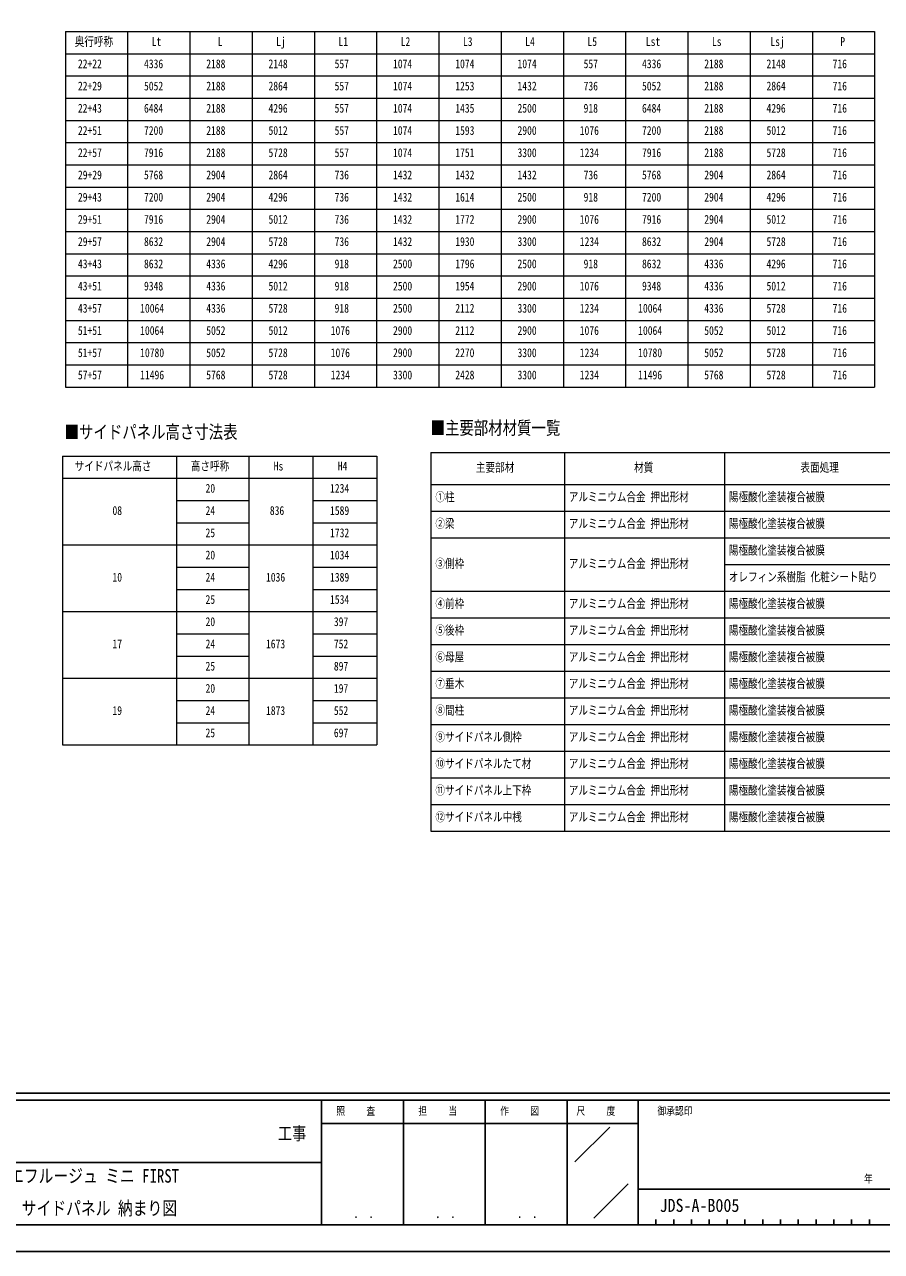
# Model space of a CAD drawing. Units: millimetres, scale not verified. Extents: x -16820 to 16820, y -11880 to 11880.
# Drawn here: x 1840 to 11476, y -11880 to 1921 of the extents above; entities that cross this region are included whole.
import ezdxf
from ezdxf.enums import TextEntityAlignment as Align

# ---------------------------------------------------------------- set-up
doc = ezdxf.new("R2010")
doc.units = ezdxf.units.MM
doc.header["$LTSCALE"] = 40
doc.layers.add('0-1_TABLE1', color=7, linetype='Continuous', lineweight=18)
doc.layers.add('0-2_USER1', color=3, linetype='Continuous')
doc.layers.add('0-7_YKK_ZWAK', color=7, linetype='Continuous')
doc.styles.add('ＭＳ ゴシック', font='')
doc.styles.get('ＭＳ ゴシック').set_extended_font_data('MS Gothic')

msp = doc.modelspace()

# ---------------------------------------------------------------- linework, layer by layer
at = {"layer": '0-1_TABLE1'}
for p, q in [((2298.67, 1842.65), (11398.67, 1842.65)), ((2298.67, 1842.65), (2298.67, -2157.35)), ((2998.67, 1842.65), (2998.67, -2157.35)), ((3698.67, 1842.65), (3698.67, -2157.35)), ((4398.67, 1842.65), (4398.67, -2157.35)), ((5098.67, 1842.65), (5098.67, -2157.35)), ((5798.67, 1842.65), (5798.67, -2157.35)), ((6498.67, 1842.65), (6498.67, -2157.35)), ((7198.67, 1842.65), (7198.67, -2157.35)), ((7898.67, 1842.65), (7898.67, -2157.35)), ((8598.67, 1842.65), (8598.67, -2157.35)), ((9298.67, 1842.65), (9298.67, -2157.35)), ((9998.67, 1842.65), (9998.67, -2157.35)), ((10698.67, 1842.65), (10698.67, -2157.35)), ((11398.67, 1842.65), (11398.67, -2157.35)), ((2298.67, 1592.65), (11398.67, 1592.65)), ((2298.67, 1342.65), (11398.67, 1342.65)), ((2298.67, 1092.65), (11398.67, 1092.65)), ((2298.67, 842.65), (11398.67, 842.65)), ((2298.67, 592.65), (11398.67, 592.65)), ((2298.67, 342.65), (11398.67, 342.65)), ((2298.67, 92.65), (11398.67, 92.65)), ((2298.67, -157.35), (11398.67, -157.35)), ((2298.67, -407.35), (11398.67, -407.35)), ((2298.67, -657.35), (11398.67, -657.35)), ((2298.67, -907.35), (11398.67, -907.35)), ((2298.67, -1157.35), (11398.67, -1157.35)), ((2298.67, -1407.35), (11398.67, -1407.35)), ((2298.67, -1657.35), (11398.67, -1657.35)), ((2298.67, -1907.35), (11398.67, -1907.35)), ((2298.67, -2157.35), (11398.67, -2157.35)), ((6409.7, -2891.28), (11909.7, -2891.28)), ((6409.7, -2891.28), (6409.7, -7154.28)), ((7909.7, -2891.28), (7909.7, -7154.28)), ((9709.7, -2891.28), (9709.7, -7154.28)), ((2267.65, -2932.65), (5800.55, -2932.65)), ((2267.65, -2932.65), (2267.65, -6182.65)), ((3547.65, -2932.65), (3547.65, -6182.65)), ((4360.55, -2932.65), (4360.55, -6182.65)), ((5080.55, -2932.65), (5080.55, -6182.65)), ((5800.55, -2932.65), (5800.55, -6182.65)), ((2267.65, -3182.65), (5800.55, -3182.65)), ((6409.7, -3254.28), (11909.7, -3254.28)), ((3547.65, -3432.65), (4360.55, -3432.65)), ((5080.55, -3432.65), (5800.55, -3432.65)), ((6409.7, -3554.28), (11909.7, -3554.28)), ((3547.65, -3682.65), (4360.55, -3682.65)), ((5080.55, -3682.65), (5800.55, -3682.65)), ((6409.7, -3854.28), (11909.7, -3854.28)), ((2267.65, -3932.65), (5800.55, -3932.65)), ((3547.65, -4182.65), (4360.55, -4182.65)), ((5080.55, -4182.65), (5800.55, -4182.65)), ((9709.7, -4154.28), (11909.7, -4154.28)), ((3547.65, -4432.65), (4360.55, -4432.65)), ((5080.55, -4432.65), (5800.55, -4432.65)), ((6409.7, -4454.28), (11909.7, -4454.28)), ((2267.65, -4682.65), (5800.55, -4682.65)), ((6409.7, -4754.28), (11909.7, -4754.28)), ((3547.65, -4932.65), (4360.55, -4932.65)), ((5080.55, -4932.65), (5800.55, -4932.65)), ((6409.7, -5054.28), (11909.7, -5054.28)), ((3547.65, -5182.65), (4360.55, -5182.65)), ((5080.55, -5182.65), (5800.55, -5182.65)), ((6409.7, -5354.28), (11909.7, -5354.28)), ((2267.65, -5432.65), (5800.55, -5432.65)), ((6409.7, -5654.28), (11909.7, -5654.28)), ((3547.65, -5682.65), (4360.55, -5682.65)), ((5080.55, -5682.65), (5800.55, -5682.65)), ((3547.65, -5932.65), (4360.55, -5932.65)), ((5080.55, -5932.65), (5800.55, -5932.65)), ((6409.7, -5954.28), (11909.7, -5954.28)), ((2267.65, -6182.65), (5800.55, -6182.65)), ((6409.7, -6254.28), (11909.7, -6254.28)), ((6409.7, -6554.28), (11909.7, -6554.28)), ((6409.7, -6854.28), (11909.7, -6854.28)), ((6409.7, -7154.28), (11909.7, -7154.28))]:
    msp.add_line(p, q, dxfattribs=at)
at = {"layer": '0-7_YKK_ZWAK'}
for p, q in [((15580.08, -10100), (-15619.92, -10100)), ((5180.08, -10180), (-19.92, -10180)), ((6100.08, -10180), (6100.08, -11580)), ((7020.08, -10180), (7020.08, -11580)), ((7940.08, -10180), (7940.08, -11580)), ((8740.08, -10180), (7940.08, -10180)), ((12870.08, -10180), (8740.08, -10180)), ((8740.08, -10180), (8740.08, -11580)), ((7940.08, -10440), (5180.08, -10440)), ((7940.08, -10440), (8740.08, -10440)), ((8028.42, -10873.16), (8420.15, -10481.43)), ((-19.92, -10880), (5180.08, -10880)), ((8242.69, -11503.95), (8627.57, -11119.07)), ((8740.08, -11180), (12870.08, -11180)), ((-19.92, -11580), (5180.08, -11580)), ((5180.08, -11580), (7940.08, -11580)), ((7940.08, -11580), (8740.08, -11580)), ((8740.08, -11580), (12870.08, -11580)), ((8940.08, -11520), (8940.08, -11580)), ((9140.08, -11520), (9140.08, -11580)), ((9340.08, -11520), (9340.08, -11580)), ((9540.08, -11520), (9540.08, -11580)), ((9740.08, -11520), (9740.08, -11580)), ((9940.08, -11520), (9940.08, -11580)), ((10140.08, -11520), (10140.08, -11580)), ((10340.08, -11520), (10340.08, -11580)), ((10540.08, -11520), (10540.08, -11580)), ((10740.08, -11520), (10740.08, -11580)), ((10940.08, -11520), (10940.08, -11580)), ((11140.08, -11520), (11140.08, -11580)), ((11340.08, -11520), (11340.08, -11580))]:
    msp.add_line(p, q, dxfattribs=at)
msp.add_lwpolyline([(-16820, -11880), (16820, -11880), (16820, 11880), (-16820, 11880)], close=True, dxfattribs=at)
msp.add_lwpolyline([(7940.08, -10180), (5180.08, -10180), (5180.08, -11580)], dxfattribs=at)

# ---------------------------------------------------------------- texts
at = {"layer": '0-1_TABLE1', "style": 'ＭＳ ゴシック', "width": 0.8}
for s, p in [('奥行呼称', (2403.87, 1650.15)), ('Lt', (3269.47, 1650.15)), ('L', (4012.67, 1650.15)), ('Lj', (4669.47, 1650.15)), ('L1', (5369.47, 1650.15)), ('L2', (6069.47, 1650.15)), ('L3', (6769.47, 1650.15)), ('L4', (7469.47, 1650.15)), ('L5', (8169.47, 1650.15)), ('Lst', (8826.27, 1650.15)), ('Ls', (9569.47, 1650.15)), ('Lsj', (10226.27, 1650.15)), ('P', (11012.67, 1650.15)), ('22+22', (2439.87, 1400.15)), ('4336', (3183.07, 1400.15)), ('2188', (3883.07, 1400.15)), ('2148', (4583.07, 1400.15)), ('557', (5326.27, 1400.15)), ('1074', (5983.07, 1400.15)), ('1074', (6683.07, 1400.15)), ('1074', (7383.07, 1400.15)), ('557', (8126.27, 1400.15)), ('4336', (8783.07, 1400.15)), ('2188', (9483.07, 1400.15)), ('2148', (10183.07, 1400.15)), ('716', (10926.27, 1400.15)), ('22+29', (2439.87, 1150.15)), ('5052', (3183.07, 1150.15)), ('2188', (3883.07, 1150.15)), ('2864', (4583.07, 1150.15)), ('557', (5326.27, 1150.15)), ('1074', (5983.07, 1150.15)), ('1253', (6683.07, 1150.15)), ('1432', (7383.07, 1150.15)), ('736', (8126.27, 1150.15)), ('5052', (8783.07, 1150.15)), ('2188', (9483.07, 1150.15)), ('2864', (10183.07, 1150.15)), ('716', (10926.27, 1150.15)), ('22+43', (2439.87, 900.15)), ('6484', (3183.07, 900.15)), ('2188', (3883.07, 900.15)), ('4296', (4583.07, 900.15)), ('557', (5326.27, 900.15)), ('1074', (5983.07, 900.15)), ('1435', (6683.07, 900.15)), ('2500', (7383.07, 900.15)), ('918', (8126.27, 900.15)), ('6484', (8783.07, 900.15)), ('2188', (9483.07, 900.15)), ('4296', (10183.07, 900.15)), ('716', (10926.27, 900.15)), ('22+51', (2439.87, 650.15)), ('7200', (3183.07, 650.15)), ('2188', (3883.07, 650.15)), ('5012', (4583.07, 650.15)), ('557', (5326.27, 650.15)), ('1074', (5983.07, 650.15)), ('1593', (6683.07, 650.15)), ('2900', (7383.07, 650.15)), ('1076', (8083.07, 650.15)), ('7200', (8783.07, 650.15)), ('2188', (9483.07, 650.15)), ('5012', (10183.07, 650.15)), ('716', (10926.27, 650.15)), ('22+57', (2439.87, 400.15)), ('7916', (3183.07, 400.15)), ('2188', (3883.07, 400.15)), ('5728', (4583.07, 400.15)), ('557', (5326.27, 400.15)), ('1074', (5983.07, 400.15)), ('1751', (6683.07, 400.15)), ('3300', (7383.07, 400.15)), ('1234', (8083.07, 400.15)), ('7916', (8783.07, 400.15)), ('2188', (9483.07, 400.15)), ('5728', (10183.07, 400.15)), ('716', (10926.27, 400.15)), ('29+29', (2439.87, 150.15)), ('5768', (3183.07, 150.15)), ('2904', (3883.07, 150.15)), ('2864', (4583.07, 150.15)), ('736', (5326.27, 150.15)), ('1432', (5983.07, 150.15)), ('1432', (6683.07, 150.15)), ('1432', (7383.07, 150.15)), ('736', (8126.27, 150.15)), ('5768', (8783.07, 150.15)), ('2904', (9483.07, 150.15)), ('2864', (10183.07, 150.15)), ('716', (10926.27, 150.15)), ('29+43', (2439.87, -99.85)), ('7200', (3183.07, -99.85)), ('2904', (3883.07, -99.85)), ('4296', (4583.07, -99.85)), ('736', (5326.27, -99.85)), ('1432', (5983.07, -99.85)), ('1614', (6683.07, -99.85)), ('2500', (7383.07, -99.85)), ('918', (8126.27, -99.85)), ('7200', (8783.07, -99.85)), ('2904', (9483.07, -99.85)), ('4296', (10183.07, -99.85)), ('716', (10926.27, -99.85)), ('29+51', (2439.87, -349.85)), ('7916', (3183.07, -349.85)), ('2904', (3883.07, -349.85)), ('5012', (4583.07, -349.85)), ('736', (5326.27, -349.85)), ('1432', (5983.07, -349.85)), ('1772', (6683.07, -349.85)), ('2900', (7383.07, -349.85)), ('1076', (8083.07, -349.85)), ('7916', (8783.07, -349.85)), ('2904', (9483.07, -349.85)), ('5012', (10183.07, -349.85)), ('716', (10926.27, -349.85)), ('29+57', (2439.87, -599.85)), ('8632', (3183.07, -599.85)), ('2904', (3883.07, -599.85)), ('5728', (4583.07, -599.85)), ('736', (5326.27, -599.85)), ('1432', (5983.07, -599.85)), ('1930', (6683.07, -599.85)), ('3300', (7383.07, -599.85)), ('1234', (8083.07, -599.85)), ('8632', (8783.07, -599.85)), ('2904', (9483.07, -599.85)), ('5728', (10183.07, -599.85)), ('716', (10926.27, -599.85)), ('43+43', (2439.87, -849.85)), ('8632', (3183.07, -849.85)), ('4336', (3883.07, -849.85)), ('4296', (4583.07, -849.85)), ('918', (5326.27, -849.85)), ('2500', (5983.07, -849.85)), ('1796', (6683.07, -849.85)), ('2500', (7383.07, -849.85)), ('918', (8126.27, -849.85)), ('8632', (8783.07, -849.85)), ('4336', (9483.07, -849.85)), ('4296', (10183.07, -849.85)), ('716', (10926.27, -849.85)), ('43+51', (2439.87, -1099.85)), ('9348', (3183.07, -1099.85)), ('4336', (3883.07, -1099.85)), ('5012', (4583.07, -1099.85)), ('918', (5326.27, -1099.85)), ('2500', (5983.07, -1099.85)), ('1954', (6683.07, -1099.85)), ('2900', (7383.07, -1099.85)), ('1076', (8083.07, -1099.85)), ('9348', (8783.07, -1099.85)), ('4336', (9483.07, -1099.85)), ('5012', (10183.07, -1099.85)), ('716', (10926.27, -1099.85)), ('43+57', (2439.87, -1349.85)), ('10064', (3139.87, -1349.85)), ('4336', (3883.07, -1349.85)), ('5728', (4583.07, -1349.85)), ('918', (5326.27, -1349.85)), ('2500', (5983.07, -1349.85)), ('2112', (6683.07, -1349.85)), ('3300', (7383.07, -1349.85)), ('1234', (8083.07, -1349.85)), ('10064', (8739.87, -1349.85)), ('4336', (9483.07, -1349.85)), ('5728', (10183.07, -1349.85)), ('716', (10926.27, -1349.85)), ('51+51', (2439.87, -1599.85)), ('10064', (3139.87, -1599.85)), ('5052', (3883.07, -1599.85)), ('5012', (4583.07, -1599.85)), ('1076', (5283.07, -1599.85)), ('2900', (5983.07, -1599.85)), ('2112', (6683.07, -1599.85)), ('2900', (7383.07, -1599.85)), ('1076', (8083.07, -1599.85)), ('10064', (8739.87, -1599.85)), ('5052', (9483.07, -1599.85)), ('5012', (10183.07, -1599.85)), ('716', (10926.27, -1599.85)), ('51+57', (2439.87, -1849.85)), ('10780', (3139.87, -1849.85)), ('5052', (3883.07, -1849.85)), ('5728', (4583.07, -1849.85)), ('1076', (5283.07, -1849.85)), ('2900', (5983.07, -1849.85)), ('2270', (6683.07, -1849.85)), ('3300', (7383.07, -1849.85)), ('1234', (8083.07, -1849.85)), ('10780', (8739.87, -1849.85)), ('5052', (9483.07, -1849.85)), ('5728', (10183.07, -1849.85)), ('716', (10926.27, -1849.85)), ('57+57', (2439.87, -2099.85)), ('11496', (3139.87, -2099.85)), ('5768', (3883.07, -2099.85)), ('5728', (4583.07, -2099.85)), ('1234', (5283.07, -2099.85)), ('3300', (5983.07, -2099.85)), ('2428', (6683.07, -2099.85)), ('3300', (7383.07, -2099.85)), ('1234', (8083.07, -2099.85)), ('11496', (8739.87, -2099.85)), ('5768', (9483.07, -2099.85)), ('5728', (10183.07, -2099.85)), ('716', (10926.27, -2099.85)), ('サイドパネル高さ', (2403.65, -3125.15)), ('高さ呼称', (3709.3, -3125.15)), ('Hs', (4641.35, -3125.15)), ('H4', (5361.35, -3125.15)), ('主要部材', (6914.9, -3140.28)), ('材質', (8694.5, -3140.28)), ('表面処理', (10564.9, -3140.28)), ('20', (3874.9, -3375.15)), ('1234', (5274.95, -3375.15)), ('①柱', (6459.7, -3471.78)), ('アルミニウム合金 押出形材', (7959.7, -3471.78)), ('陽極酸化塗装複合被膜', (9759.7, -3471.78)), ('08', (2828.45, -3625.15)), ('24', (3874.9, -3625.15)), ('836', (4598.15, -3625.15)), ('1589', (5274.95, -3625.15)), ('②梁', (6459.7, -3771.78)), ('アルミニウム合金 押出形材', (7959.7, -3771.78)), ('陽極酸化塗装複合被膜', (9759.7, -3771.78)), ('25', (3874.9, -3875.15)), ('1732', (5274.95, -3875.15)), ('20', (3874.9, -4125.15)), ('1034', (5274.95, -4125.15)), ('陽極酸化塗装複合被膜', (9759.7, -4071.78)), ('③側枠', (6459.7, -4221.78)), ('アルミニウム合金 押出形材', (7959.7, -4221.78)), ('10', (2828.45, -4375.15)), ('24', (3874.9, -4375.15)), ('1036', (4554.95, -4375.15)), ('1389', (5274.95, -4375.15)), ('オレフィン系樹脂 化粧シート貼り', (9759.7, -4371.78)), ('25', (3874.9, -4625.15)), ('1534', (5274.95, -4625.15)), ('④前枠', (6459.7, -4671.78)), ('アルミニウム合金 押出形材', (7959.7, -4671.78)), ('陽極酸化塗装複合被膜', (9759.7, -4671.78)), ('20', (3874.9, -4875.15)), ('397', (5318.15, -4875.15)), ('⑤後枠', (6459.7, -4971.78)), ('アルミニウム合金 押出形材', (7959.7, -4971.78)), ('陽極酸化塗装複合被膜', (9759.7, -4971.78)), ('17', (2828.45, -5125.15)), ('24', (3874.9, -5125.15)), ('1673', (4554.95, -5125.15)), ('752', (5318.15, -5125.15)), ('⑥母屋', (6459.7, -5271.78)), ('アルミニウム合金 押出形材', (7959.7, -5271.78)), ('陽極酸化塗装複合被膜', (9759.7, -5271.78)), ('25', (3874.9, -5375.15)), ('897', (5318.15, -5375.15)), ('20', (3874.9, -5625.15)), ('197', (5318.15, -5625.15)), ('⑦垂木', (6459.7, -5571.78)), ('アルミニウム合金 押出形材', (7959.7, -5571.78)), ('陽極酸化塗装複合被膜', (9759.7, -5571.78)), ('19', (2828.45, -5875.15)), ('24', (3874.9, -5875.15)), ('1873', (4554.95, -5875.15)), ('552', (5318.15, -5875.15)), ('⑧間柱', (6459.7, -5871.78)), ('アルミニウム合金 押出形材', (7959.7, -5871.78)), ('陽極酸化塗装複合被膜', (9759.7, -5871.78)), ('25', (3874.9, -6125.15)), ('697', (5318.15, -6125.15)), ('⑨サイドパネル側枠', (6459.7, -6171.78)), ('アルミニウム合金 押出形材', (7959.7, -6171.78)), ('陽極酸化塗装複合被膜', (9759.7, -6171.78)), ('⑩サイドパネルたて材', (6459.7, -6471.78)), ('アルミニウム合金 押出形材', (7959.7, -6471.78)), ('陽極酸化塗装複合被膜', (9759.7, -6471.78)), ('⑪サイドパネル上下枠', (6459.7, -6771.78)), ('アルミニウム合金 押出形材', (7959.7, -6771.78)), ('陽極酸化塗装複合被膜', (9759.7, -6771.78)), ('⑫サイドパネル中桟', (6459.7, -7071.78)), ('アルミニウム合金 押出形材', (7959.7, -7071.78)), ('陽極酸化塗装複合被膜', (9759.7, -7071.78))]:
    msp.add_text(s, height=98.97, dxfattribs=at).set_placement(p, align=Align.BOTTOM_LEFT)
at = {"layer": '0-2_USER1', "style": 'ＭＳ ゴシック'}
for s, height, width, p in [('■サイドパネル高さ寸法表', 148.5, 0.8, (2290.6, -2780.88)), ('■主要部材材質一覧', 148.5, 0.8, (6406.01, -2735.19)), ('自転車置場 エフルージュ ミニ FIRST', 152.5, 0.8, (749.68, -11152)), ('600タイプ サイドパネル 納まり図', 152.5, 0.8, (977.09, -11516)), ('JDS-A-B005', 146.6, 0.9, (8980.42, -11478.81))]:
    msp.add_text(s, height=height, dxfattribs=dict(at, width=width)).set_placement(p, align=Align.BOTTOM_LEFT)
at = {"layer": '0-7_YKK_ZWAK', "style": 'ＭＳ ゴシック', "width": 0.8}
for s, height, p in [('照     査', 87.98, (5345.68, -10370)), ('担     当', 87.98, (6268.88, -10370)), ('作     図', 87.98, (7188.88, -10370)), ('尺     度', 87.98, (8045.68, -10370)), ('御承認印', 87.98, (8956.55, -10370)), ('工事', 146.6, (4689.33, -10669.86)), ('年        月        日', 87.98, (11279.63, -11132.86)), ('． ．', 103.7, (5540, -11537.41)), ('． ．', 103.7, (6460, -11537.41)), ('． ．', 103.7, (7380, -11537.41))]:
    msp.add_text(s, height=height, dxfattribs=at).set_placement(p, align=Align.BOTTOM_LEFT)

doc.saveas('drawing.dxf')
